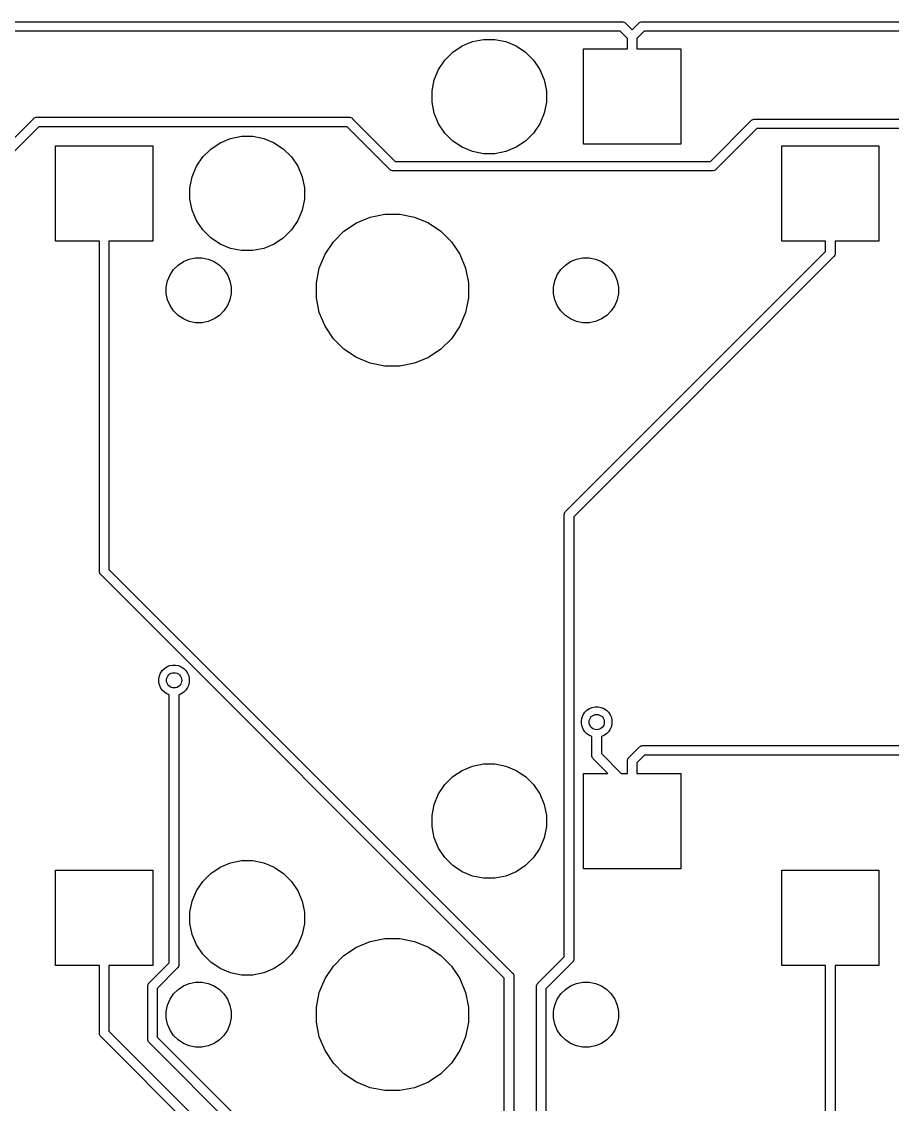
# Model space of a CAD drawing. Extents: x 1.2 to 14.9, y -4.9 to -0.3.
# Drawn here: x 5.707 to 6.606, y -1.576 to -0.458 of the extents above; entities that cross this region are included whole.
import ezdxf

# ---------------------------------------------------------------- set-up
doc = ezdxf.new("R2010")
doc.units = 0
doc.header["$MEASUREMENT"] = 0
doc.layers.add('BLACK', color=7, linetype='CONTINUOUS')

msp = doc.modelspace()

# ---------------------------------------------------------------- linework, layer by layer
at = {"layer": 'BLACK', "linetype": 'CONTINUOUS'}
for p, q in [((5.59832, -0.457622), (6.32696, -0.457622)), ((6.32696, -0.457622), (6.3272, -0.457598)), ((6.3272, -0.457598), (6.32744, -0.457622)), ((6.32744, -0.457622), (6.32744, -0.457622)), ((6.32744, -0.457622), (6.32817, -0.457693)), ((6.32817, -0.457693), (6.32909, -0.457975)), ((6.32909, -0.457975), (6.32995, -0.458432)), ((6.32995, -0.458432), (6.3307, -0.459047)), ((6.34521, -0.45855), (6.34606, -0.458093)), ((6.34606, -0.458093), (6.34699, -0.457811)), ((6.34699, -0.457811), (6.34772, -0.45774)), ((6.34772, -0.45774), (6.34796, -0.457716)), ((6.34772, -0.45774), (6.34772, -0.45774)), ((6.34796, -0.457716), (6.3482, -0.45774)), ((6.3482, -0.45774), (7.07708, -0.45774)), ((6.32516, -0.467465), (5.60011, -0.467465)), ((6.33272, -0.475019), (6.32516, -0.467465)), ((6.3307, -0.459047), (6.33085, -0.459234)), ((6.33085, -0.459234), (6.33764, -0.466021)), ((6.33764, -0.466021), (6.34431, -0.459352)), ((6.35, -0.467583), (6.34256, -0.475019)), ((6.34431, -0.459352), (6.34446, -0.459165)), ((6.34446, -0.459165), (6.34465, -0.459011)), ((6.34465, -0.459011), (6.34521, -0.45855)), ((6.34465, -0.459011), (6.34465, -0.459011)), ((6.34521, -0.45855), (6.34521, -0.45855)), ((6.34521, -0.45855), (6.34521, -0.45855)), ((7.07528, -0.467583), (6.35, -0.467583)), ((6.16203, -0.482666), (6.17277, -0.478214)), ((6.17277, -0.478214), (6.18418, -0.475945)), ((6.18418, -0.475945), (6.19582, -0.475945)), ((6.19582, -0.475945), (6.20723, -0.478214)), ((6.20723, -0.478214), (6.21797, -0.482666)), ((6.33272, -0.485787), (6.33272, -0.475019)), ((6.34256, -0.475019), (6.34256, -0.485787)), ((6.14413, -0.497355), (6.15235, -0.489129)), ((6.15235, -0.489129), (6.16203, -0.482666)), ((6.21797, -0.482666), (6.22765, -0.489129)), ((6.22765, -0.489129), (6.23587, -0.497355)), ((6.28744, -0.584213), (6.28744, -0.485787)), ((6.28744, -0.485787), (6.33272, -0.485787)), ((6.34256, -0.485787), (6.38783, -0.485787)), ((6.38783, -0.485787), (6.38783, -0.584213)), ((6.13767, -0.507027), (6.14413, -0.497355)), ((6.23587, -0.497355), (6.24233, -0.507027)), ((6.13321, -0.517774), (6.13767, -0.507027)), ((6.24233, -0.507027), (6.24679, -0.517774)), ((6.13094, -0.529184), (6.13321, -0.517774)), ((6.24679, -0.517774), (6.24906, -0.529184)), ((6.13094, -0.540816), (6.13094, -0.529184)), ((6.24906, -0.529184), (6.24906, -0.540816)), ((6.13321, -0.552226), (6.13094, -0.540816)), ((6.24906, -0.540816), (6.24679, -0.552226)), ((5.67507, -0.601945), (5.71918, -0.557836)), ((5.71918, -0.557836), (5.71933, -0.557649)), ((5.71933, -0.557649), (5.71952, -0.557495)), ((5.71952, -0.557495), (5.72008, -0.557034)), ((5.71952, -0.557495), (5.71952, -0.557495)), ((5.72008, -0.557034), (5.72094, -0.556577)), ((5.72008, -0.557034), (5.72008, -0.557034)), ((5.72008, -0.557034), (5.72008, -0.557034)), ((5.72094, -0.556577), (5.72187, -0.556296)), ((5.72187, -0.556296), (5.72259, -0.556224)), ((5.72259, -0.556224), (5.72283, -0.556201)), ((5.72259, -0.556224), (5.72259, -0.556224)), ((5.72283, -0.556201), (5.72307, -0.556224)), ((5.72307, -0.556224), (6.04504, -0.556224)), ((6.04504, -0.556224), (6.04528, -0.556201)), ((6.04528, -0.556201), (6.04552, -0.556224)), ((6.04552, -0.556224), (6.04552, -0.556224)), ((6.04552, -0.556224), (6.04625, -0.556296)), ((6.04625, -0.556296), (6.04718, -0.556577)), ((6.04718, -0.556577), (6.04803, -0.557034)), ((6.04803, -0.557034), (6.04878, -0.557649)), ((6.04878, -0.557649), (6.04893, -0.557837)), ((6.04893, -0.557837), (6.09304, -0.601945)), ((6.13767, -0.562973), (6.13321, -0.552226)), ((6.24679, -0.552226), (6.24233, -0.562973)), ((6.46094, -0.559475), (6.4615, -0.559014)), ((6.4615, -0.559014), (6.46236, -0.558557)), ((6.4615, -0.559014), (6.4615, -0.559014)), ((6.4615, -0.559014), (6.4615, -0.559014)), ((6.46236, -0.558557), (6.46329, -0.558276)), ((6.46329, -0.558276), (6.46401, -0.558205)), ((6.46401, -0.558205), (6.46425, -0.558181)), ((6.46401, -0.558205), (6.46401, -0.558205)), ((6.46425, -0.558181), (6.46449, -0.558205)), ((6.46449, -0.558205), (6.79702, -0.558205)), ((5.72487, -0.566067), (5.68076, -0.610175)), ((6.04325, -0.566067), (5.72487, -0.566067)), ((6.08735, -0.610175), (6.04325, -0.566067)), ((6.14413, -0.572645), (6.13767, -0.562973)), ((6.24233, -0.562973), (6.23587, -0.572645)), ((6.41847, -0.601945), (6.4606, -0.559817)), ((6.46629, -0.568047), (6.42416, -0.610175)), ((6.4606, -0.559817), (6.46076, -0.559629)), ((6.46076, -0.559629), (6.46094, -0.559476)), ((6.46094, -0.559476), (6.46094, -0.559475)), ((6.79523, -0.568047), (6.46629, -0.568047)), ((5.91203, -0.582666), (5.92277, -0.578214)), ((5.92277, -0.578214), (5.93418, -0.575945)), ((5.93418, -0.575945), (5.94582, -0.575945)), ((5.94582, -0.575945), (5.95723, -0.578214)), ((5.95723, -0.578214), (5.96797, -0.582666)), ((6.15235, -0.580871), (6.14413, -0.572645)), ((6.16203, -0.587334), (6.15235, -0.580871)), ((6.22765, -0.580871), (6.21797, -0.587334)), ((6.23587, -0.572645), (6.22765, -0.580871)), ((5.74217, -0.684213), (5.74217, -0.585787)), ((5.74217, -0.585787), (5.84256, -0.585787)), ((5.84256, -0.585787), (5.84256, -0.684213)), ((5.89413, -0.597355), (5.90235, -0.589129)), ((5.90235, -0.589129), (5.91203, -0.582666)), ((5.96797, -0.582666), (5.97765, -0.589129)), ((5.97765, -0.589129), (5.98587, -0.597355)), ((6.17277, -0.591786), (6.16203, -0.587334)), ((6.18418, -0.594055), (6.17277, -0.591786)), ((6.20723, -0.591786), (6.19582, -0.594055)), ((6.21797, -0.587334), (6.20723, -0.591786)), ((6.38783, -0.584213), (6.28744, -0.584213)), ((6.49217, -0.684213), (6.49217, -0.585787)), ((6.49217, -0.585787), (6.59256, -0.585787)), ((6.59256, -0.585787), (6.59256, -0.684213)), ((5.88767, -0.607027), (5.89413, -0.597355)), ((5.98587, -0.597355), (5.99233, -0.607027)), ((6.09304, -0.601945), (6.41847, -0.601945)), ((6.19582, -0.594055), (6.18418, -0.594055)), ((5.88321, -0.617774), (5.88767, -0.607027)), ((5.99233, -0.607027), (5.99679, -0.617774)), ((6.08751, -0.610363), (6.08735, -0.610175)), ((6.08769, -0.610517), (6.08751, -0.610363)), ((6.08816, -0.610898), (6.08769, -0.610517)), ((6.08769, -0.610517), (6.08769, -0.610517)), ((6.08826, -0.610978), (6.08816, -0.610898)), ((6.08911, -0.611435), (6.08826, -0.610978)), ((6.09004, -0.611716), (6.08911, -0.611435)), ((6.09076, -0.611787), (6.09004, -0.611716)), ((6.091, -0.611811), (6.09076, -0.611787)), ((6.09076, -0.611787), (6.09076, -0.611787)), ((6.09124, -0.611787), (6.091, -0.611811)), ((6.42027, -0.611787), (6.09124, -0.611787)), ((6.42051, -0.611811), (6.42027, -0.611787)), ((6.42075, -0.611787), (6.42051, -0.611811)), ((6.42148, -0.611716), (6.42075, -0.611787)), ((6.42075, -0.611787), (6.42075, -0.611787)), ((6.4224, -0.611435), (6.42148, -0.611716)), ((6.42326, -0.610978), (6.4224, -0.611435)), ((6.42401, -0.610363), (6.42326, -0.610978)), ((6.42416, -0.610175), (6.42401, -0.610363)), ((5.88094, -0.629184), (5.88321, -0.617774)), ((5.99679, -0.617774), (5.99906, -0.629184)), ((5.88094, -0.640816), (5.88094, -0.629184)), ((5.99906, -0.629184), (5.99906, -0.640816)), ((5.88321, -0.652226), (5.88094, -0.640816)), ((5.99906, -0.640816), (5.99679, -0.652226)), ((5.88767, -0.662973), (5.88321, -0.652226)), ((5.99679, -0.652226), (5.99233, -0.662973)), ((6.05282, -0.665434), (6.0671, -0.659517)), ((6.0671, -0.659517), (6.08227, -0.6565)), ((6.08227, -0.6565), (6.09773, -0.6565)), ((6.09773, -0.6565), (6.1129, -0.659517)), ((6.1129, -0.659517), (6.12718, -0.665434)), ((5.89413, -0.672645), (5.88767, -0.662973)), ((5.99233, -0.662973), (5.98587, -0.672645)), ((6.03996, -0.674025), (6.05282, -0.665434)), ((6.12718, -0.665434), (6.14004, -0.674025)), ((5.90235, -0.680871), (5.89413, -0.672645)), ((5.91203, -0.687334), (5.90235, -0.680871)), ((5.97765, -0.680871), (5.96797, -0.687334)), ((5.98587, -0.672645), (5.97765, -0.680871)), ((6.02903, -0.684959), (6.03996, -0.674025)), ((6.14004, -0.674025), (6.15097, -0.684959)), ((5.78744, -0.684213), (5.74217, -0.684213)), ((5.78744, -1.02512), (5.78744, -0.684213)), ((5.84256, -0.684213), (5.79728, -0.684213)), ((5.79728, -0.684213), (5.79728, -1.02332)), ((5.92277, -0.691786), (5.91203, -0.687334)), ((5.93418, -0.694055), (5.92277, -0.691786)), ((5.95723, -0.691786), (5.94582, -0.694055)), ((5.96797, -0.687334), (5.95723, -0.691786)), ((6.02043, -0.697816), (6.02903, -0.684959)), ((6.15097, -0.684959), (6.15957, -0.697816)), ((6.53744, -0.684213), (6.49217, -0.684213)), ((6.53744, -0.694981), (6.53744, -0.684213)), ((6.59256, -0.684213), (6.54728, -0.684213)), ((6.54728, -0.684213), (6.54728, -0.696779)), ((5.87413, -0.705313), (5.88023, -0.702787)), ((5.88023, -0.702787), (5.8867, -0.7015)), ((5.8867, -0.7015), (5.8933, -0.7015)), ((5.8933, -0.7015), (5.89977, -0.702787)), ((5.89977, -0.702787), (5.90587, -0.705313)), ((5.94582, -0.694055), (5.93418, -0.694055)), ((6.01452, -0.712102), (6.02043, -0.697816)), ((6.15957, -0.697816), (6.16548, -0.712102)), ((6.26918, -0.963247), (6.53744, -0.694981)), ((6.27413, -0.705313), (6.28023, -0.702787)), ((6.54567, -0.70067), (6.27741, -0.968936)), ((6.28023, -0.702787), (6.2867, -0.7015)), ((6.2867, -0.7015), (6.2933, -0.7015)), ((6.2933, -0.7015), (6.29977, -0.702787)), ((6.29977, -0.702787), (6.30587, -0.705313)), ((6.54586, -0.700516), (6.54567, -0.70067)), ((6.54601, -0.700329), (6.54586, -0.700516)), ((6.54647, -0.699767), (6.54601, -0.700329)), ((6.54601, -0.700329), (6.54601, -0.700329)), ((6.54691, -0.698951), (6.54647, -0.699767)), ((6.54693, -0.698912), (6.54691, -0.698951)), ((6.54721, -0.697984), (6.54693, -0.698912)), ((6.54728, -0.697261), (6.54721, -0.697984)), ((6.54728, -0.696779), (6.54731, -0.69702)), ((6.54731, -0.69702), (6.54728, -0.697261)), ((6.54728, -0.697261), (6.54728, -0.697261)), ((5.86031, -0.719132), (5.86398, -0.713645)), ((5.86398, -0.713645), (5.86864, -0.708979)), ((5.86864, -0.708979), (5.87413, -0.705313)), ((5.90587, -0.705313), (5.91135, -0.708979)), ((5.91135, -0.708979), (5.91602, -0.713645)), ((5.91602, -0.713645), (5.91969, -0.719132)), ((6.0115, -0.727268), (6.01452, -0.712102)), ((6.16548, -0.712102), (6.1685, -0.727268)), ((6.26031, -0.719132), (6.26398, -0.713645)), ((6.26398, -0.713645), (6.26865, -0.708979)), ((6.26865, -0.708979), (6.27413, -0.705313)), ((6.30587, -0.705313), (6.31135, -0.708979)), ((6.31135, -0.708979), (6.31602, -0.713645)), ((6.31602, -0.713645), (6.31969, -0.719132)), ((5.8565, -0.731701), (5.85779, -0.725228)), ((5.85779, -0.725228), (5.86031, -0.719132)), ((5.91969, -0.719132), (5.92221, -0.725228)), ((5.92221, -0.725228), (5.9235, -0.731701)), ((6.2565, -0.731701), (6.25779, -0.725228)), ((6.25779, -0.725228), (6.26031, -0.719132)), ((6.31969, -0.719132), (6.32221, -0.725228)), ((6.32221, -0.725228), (6.3235, -0.731701)), ((5.8565, -0.738299), (5.8565, -0.731701)), ((5.9235, -0.731701), (5.9235, -0.738299)), ((6.0115, -0.742732), (6.0115, -0.727268)), ((6.1685, -0.727268), (6.1685, -0.742732)), ((6.2565, -0.738299), (6.2565, -0.731701)), ((6.3235, -0.731701), (6.3235, -0.738299)), ((5.85779, -0.744772), (5.8565, -0.738299)), ((5.86031, -0.750868), (5.85779, -0.744772)), ((5.92221, -0.744772), (5.91969, -0.750868)), ((5.9235, -0.738299), (5.92221, -0.744772)), ((6.01452, -0.757898), (6.0115, -0.742732)), ((6.1685, -0.742732), (6.16548, -0.757898)), ((6.25779, -0.744772), (6.2565, -0.738299)), ((6.26031, -0.750868), (6.25779, -0.744772)), ((6.32221, -0.744772), (6.31969, -0.750868)), ((6.3235, -0.738299), (6.32221, -0.744772)), ((5.86398, -0.756355), (5.86031, -0.750868)), ((5.86864, -0.761021), (5.86398, -0.756355)), ((5.91602, -0.756355), (5.91135, -0.761021)), ((5.91969, -0.750868), (5.91602, -0.756355)), ((6.02043, -0.772184), (6.01452, -0.757898)), ((6.16548, -0.757898), (6.15957, -0.772184)), ((6.26398, -0.756355), (6.26031, -0.750868)), ((6.26865, -0.761021), (6.26398, -0.756355)), ((6.31602, -0.756355), (6.31135, -0.761021)), ((6.31969, -0.750868), (6.31602, -0.756355)), ((5.87413, -0.764687), (5.86864, -0.761021)), ((5.88023, -0.767213), (5.87413, -0.764687)), ((5.8867, -0.7685), (5.88023, -0.767213)), ((5.8933, -0.7685), (5.8867, -0.7685)), ((5.89977, -0.767213), (5.8933, -0.7685)), ((5.90587, -0.764687), (5.89977, -0.767213)), ((5.91135, -0.761021), (5.90587, -0.764687)), ((6.27413, -0.764687), (6.26865, -0.761021)), ((6.28023, -0.767213), (6.27413, -0.764687)), ((6.2867, -0.7685), (6.28023, -0.767213)), ((6.2933, -0.7685), (6.2867, -0.7685)), ((6.29977, -0.767213), (6.2933, -0.7685)), ((6.30587, -0.764687), (6.29977, -0.767213)), ((6.31135, -0.761021), (6.30587, -0.764687)), ((6.02903, -0.785041), (6.02043, -0.772184)), ((6.15957, -0.772184), (6.15097, -0.785041)), ((6.03996, -0.795975), (6.02903, -0.785041)), ((6.15097, -0.785041), (6.14004, -0.795975)), ((6.05282, -0.804566), (6.03996, -0.795975)), ((6.0671, -0.810483), (6.05282, -0.804566)), ((6.12718, -0.804566), (6.1129, -0.810483)), ((6.14004, -0.795975), (6.12718, -0.804566)), ((6.08227, -0.8135), (6.0671, -0.810483)), ((6.09773, -0.8135), (6.08227, -0.8135)), ((6.1129, -0.810483), (6.09773, -0.8135)), ((6.26754, -0.966898), (6.26756, -0.966657)), ((6.26756, -0.967139), (6.26754, -0.966898)), ((6.26756, -0.966656), (6.26763, -0.965933)), ((6.26756, -0.966657), (6.26756, -0.966656)), ((6.26756, -1.42353), (6.26756, -0.967139)), ((6.26763, -0.965933), (6.26792, -0.965005)), ((6.26792, -0.965005), (6.26837, -0.96415)), ((6.26837, -0.96415), (6.26899, -0.963401)), ((6.26899, -0.963401), (6.26918, -0.963247)), ((6.27741, -0.968936), (6.27741, -1.42533)), ((5.78742, -1.02536), (5.78744, -1.02512)), ((5.78744, -1.0256), (5.78742, -1.02536)), ((5.78751, -1.02633), (5.78744, -1.0256)), ((5.78744, -1.0256), (5.78744, -1.0256)), ((5.78779, -1.02725), (5.78751, -1.02633)), ((5.78825, -1.02811), (5.78779, -1.02725)), ((5.78887, -1.02886), (5.78825, -1.02811)), ((5.79728, -1.02332), (6.21387, -1.43991)), ((5.78905, -1.02901), (5.78887, -1.02886)), ((6.20564, -1.4456), (5.78905, -1.02901)), ((5.85056, -1.13044), (5.85228, -1.12786)), ((5.85228, -1.12786), (5.85447, -1.12567)), ((5.85447, -1.12567), (5.85705, -1.12394)), ((5.85705, -1.12394), (5.85992, -1.12275)), ((5.85992, -1.12275), (5.86296, -1.12215)), ((5.86296, -1.12215), (5.86606, -1.12215)), ((5.86606, -1.12215), (5.86911, -1.12275)), ((5.86911, -1.12275), (5.87197, -1.12394)), ((5.87197, -1.12394), (5.87455, -1.12567)), ((5.87455, -1.12567), (5.87674, -1.12786)), ((5.87674, -1.12786), (5.87847, -1.13044)), ((5.84876, -1.13635), (5.84937, -1.1333)), ((5.84876, -1.13945), (5.84876, -1.13635)), ((5.84937, -1.14249), (5.84876, -1.13945)), ((5.84937, -1.1333), (5.85056, -1.13044)), ((5.87847, -1.13044), (5.87965, -1.1333)), ((5.87965, -1.1333), (5.88026, -1.13635)), ((5.88026, -1.13945), (5.87965, -1.14249)), ((5.88026, -1.13635), (5.88026, -1.13945)), ((5.85056, -1.14536), (5.84937, -1.14249)), ((5.85228, -1.14794), (5.85056, -1.14536)), ((5.85447, -1.15013), (5.85228, -1.14794)), ((5.85705, -1.15185), (5.85447, -1.15013)), ((5.87455, -1.15013), (5.87197, -1.15185)), ((5.87674, -1.14794), (5.87455, -1.15013)), ((5.87847, -1.14536), (5.87674, -1.14794)), ((5.87965, -1.14249), (5.87847, -1.14536)), ((5.85959, -1.1529), (5.85705, -1.15185)), ((5.85959, -1.42968), (5.85959, -1.1529)), ((5.87197, -1.15185), (5.86943, -1.1529)), ((5.86943, -1.1529), (5.86943, -1.43148)), ((6.2859, -1.17641), (6.28708, -1.17354)), ((6.28708, -1.17354), (6.28881, -1.17096)), ((6.28881, -1.17096), (6.291, -1.16877)), ((6.291, -1.16877), (6.29358, -1.16704)), ((6.29358, -1.16704), (6.29645, -1.16586)), ((6.29645, -1.16586), (6.29949, -1.16525)), ((6.29949, -1.16525), (6.30259, -1.16525)), ((6.30259, -1.16525), (6.30563, -1.16586)), ((6.30563, -1.16586), (6.3085, -1.16704)), ((6.3085, -1.16704), (6.31108, -1.16877)), ((6.31108, -1.16877), (6.31327, -1.17096)), ((6.31327, -1.17096), (6.315, -1.17354)), ((6.315, -1.17354), (6.31618, -1.17641)), ((6.28529, -1.17945), (6.2859, -1.17641)), ((6.28529, -1.18255), (6.28529, -1.17945)), ((6.2859, -1.18559), (6.28529, -1.18255)), ((6.31618, -1.17641), (6.31679, -1.17945)), ((6.31679, -1.18255), (6.31618, -1.18559)), ((6.31679, -1.17945), (6.31679, -1.18255)), ((6.28708, -1.18846), (6.2859, -1.18559)), ((6.28881, -1.19104), (6.28708, -1.18846)), ((6.291, -1.19323), (6.28881, -1.19104)), ((6.29358, -1.19496), (6.291, -1.19323)), ((6.29612, -1.19601), (6.29358, -1.19496)), ((6.29612, -1.21537), (6.29612, -1.19601)), ((6.3085, -1.19496), (6.30596, -1.19601)), ((6.30596, -1.19601), (6.30596, -1.21358)), ((6.31108, -1.19323), (6.3085, -1.19496)), ((6.31327, -1.19104), (6.31108, -1.19323)), ((6.315, -1.18846), (6.31327, -1.19104)), ((6.31618, -1.18559), (6.315, -1.18846)), ((6.33433, -1.21755), (6.34489, -1.20699)), ((6.34489, -1.20699), (6.34505, -1.2068)), ((6.34505, -1.2068), (6.34523, -1.20665)), ((6.34523, -1.20665), (6.3458, -1.20619)), ((6.34523, -1.20665), (6.34523, -1.20665)), ((6.3458, -1.20619), (6.34665, -1.20573)), ((6.34665, -1.20573), (6.34672, -1.20571)), ((6.34672, -1.20571), (6.34758, -1.20545)), ((6.34758, -1.20545), (6.3483, -1.20538)), ((6.3483, -1.20538), (6.34854, -1.20535)), ((6.3483, -1.20538), (6.3483, -1.20538)), ((6.34854, -1.20535), (6.34878, -1.20538)), ((6.34878, -1.20538), (7.07469, -1.20538)), ((6.29609, -1.21561), (6.29612, -1.21537)), ((6.29612, -1.21586), (6.29609, -1.21561)), ((6.29619, -1.21658), (6.29612, -1.21586)), ((6.29612, -1.21586), (6.29612, -1.21586)), ((6.29647, -1.21751), (6.29619, -1.21658)), ((6.29693, -1.21836), (6.29647, -1.21751)), ((6.29754, -1.21911), (6.29693, -1.21836)), ((6.30596, -1.21358), (6.3264, -1.23401)), ((6.33307, -1.21931), (6.33353, -1.21846)), ((6.33353, -1.21846), (6.33399, -1.2179)), ((6.33399, -1.2179), (6.33414, -1.21771)), ((6.33399, -1.2179), (6.33399, -1.2179)), ((6.33414, -1.21771), (6.33433, -1.21755)), ((6.35058, -1.21522), (6.34256, -1.22324)), ((7.07469, -1.21522), (6.35058, -1.21522)), ((6.16203, -1.23089), (6.17277, -1.22644)), ((6.17277, -1.22644), (6.18418, -1.22417)), ((6.18418, -1.22417), (6.19582, -1.22417)), ((6.19582, -1.22417), (6.20723, -1.22644)), ((6.20723, -1.22644), (6.21797, -1.23089)), ((6.29773, -1.21926), (6.29754, -1.21911)), ((6.31248, -1.23401), (6.29773, -1.21926)), ((6.33269, -1.2212), (6.33272, -1.2209)), ((6.33272, -1.22145), (6.33269, -1.2212)), ((6.33272, -1.2209), (6.33279, -1.22024)), ((6.33272, -1.23401), (6.33272, -1.22145)), ((6.33279, -1.22024), (6.33289, -1.21991)), ((6.33289, -1.21991), (6.33307, -1.21931)), ((6.34256, -1.22324), (6.34256, -1.23401)), ((6.14413, -1.24558), (6.15235, -1.23735)), ((6.15235, -1.23735), (6.16203, -1.23089)), ((6.21797, -1.23089), (6.22765, -1.23735)), ((6.22765, -1.23735), (6.23587, -1.24558)), ((6.28744, -1.33244), (6.28744, -1.23401)), ((6.28744, -1.23401), (6.31248, -1.23401)), ((6.3264, -1.23401), (6.33272, -1.23401)), ((6.34256, -1.23401), (6.38783, -1.23401)), ((6.38783, -1.23401), (6.38783, -1.33244)), ((6.13767, -1.25525), (6.14413, -1.24558)), ((6.23587, -1.24558), (6.24233, -1.25525)), ((6.13321, -1.266), (6.13767, -1.25525)), ((6.24233, -1.25525), (6.24679, -1.266)), ((6.13094, -1.27741), (6.13321, -1.266)), ((6.24679, -1.266), (6.24906, -1.27741)), ((6.13094, -1.28904), (6.13094, -1.27741)), ((6.24906, -1.27741), (6.24906, -1.28904)), ((6.13321, -1.30045), (6.13094, -1.28904)), ((6.24906, -1.28904), (6.24679, -1.30045)), ((6.13767, -1.3112), (6.13321, -1.30045)), ((6.24679, -1.30045), (6.24233, -1.3112)), ((6.14413, -1.32087), (6.13767, -1.3112)), ((6.24233, -1.3112), (6.23587, -1.32087)), ((5.91203, -1.33089), (5.92277, -1.32644)), ((5.92277, -1.32644), (5.93418, -1.32417)), ((5.93418, -1.32417), (5.94582, -1.32417)), ((5.94582, -1.32417), (5.95723, -1.32644)), ((5.95723, -1.32644), (5.96797, -1.33089)), ((6.15235, -1.3291), (6.14413, -1.32087)), ((6.16203, -1.33556), (6.15235, -1.3291)), ((6.22765, -1.3291), (6.21797, -1.33556)), ((6.23587, -1.32087), (6.22765, -1.3291)), ((5.74217, -1.43244), (5.74217, -1.33401)), ((5.74217, -1.33401), (5.84256, -1.33401)), ((5.84256, -1.33401), (5.84256, -1.43244)), ((5.89413, -1.34558), (5.90235, -1.33735)), ((5.90235, -1.33735), (5.91203, -1.33089)), ((5.96797, -1.33089), (5.97765, -1.33735)), ((5.97765, -1.33735), (5.98587, -1.34558)), ((6.17277, -1.34001), (6.16203, -1.33556)), ((6.18418, -1.34228), (6.17277, -1.34001)), ((6.20723, -1.34001), (6.19582, -1.34228)), ((6.21797, -1.33556), (6.20723, -1.34001)), ((6.38783, -1.33244), (6.28744, -1.33244)), ((6.49217, -1.43244), (6.49217, -1.33401)), ((6.49217, -1.33401), (6.59256, -1.33401)), ((6.59256, -1.33401), (6.59256, -1.43244)), ((5.88767, -1.35525), (5.89413, -1.34558)), ((5.98587, -1.34558), (5.99233, -1.35525)), ((6.19582, -1.34228), (6.18418, -1.34228)), ((5.88321, -1.366), (5.88767, -1.35525)), ((5.99233, -1.35525), (5.99679, -1.366)), ((5.88094, -1.37741), (5.88321, -1.366)), ((5.99679, -1.366), (5.99906, -1.37741)), ((5.88094, -1.38904), (5.88094, -1.37741)), ((5.99906, -1.37741), (5.99906, -1.38904)), ((5.88321, -1.40045), (5.88094, -1.38904)), ((5.99906, -1.38904), (5.99679, -1.40045)), ((5.88767, -1.4112), (5.88321, -1.40045)), ((5.99679, -1.40045), (5.99233, -1.4112)), ((6.05282, -1.41366), (6.0671, -1.40774)), ((6.0671, -1.40774), (6.08227, -1.40472)), ((6.08227, -1.40472), (6.09773, -1.40472)), ((6.09773, -1.40472), (6.1129, -1.40774)), ((6.1129, -1.40774), (6.12718, -1.41366)), ((5.89413, -1.42087), (5.88767, -1.4112)), ((5.99233, -1.4112), (5.98587, -1.42087)), ((6.03996, -1.42225), (6.05282, -1.41366)), ((6.12718, -1.41366), (6.14004, -1.42225)), ((5.83886, -1.45042), (5.85959, -1.42968)), ((5.90235, -1.4291), (5.89413, -1.42087)), ((5.91203, -1.43556), (5.90235, -1.4291)), ((5.97765, -1.4291), (5.96797, -1.43556)), ((5.98587, -1.42087), (5.97765, -1.4291)), ((6.02903, -1.43318), (6.03996, -1.42225)), ((6.14004, -1.42225), (6.15097, -1.43318)), ((6.24038, -1.45071), (6.26756, -1.42353)), ((6.27579, -1.42922), (6.24861, -1.4564)), ((6.27598, -1.42907), (6.27579, -1.42922)), ((6.27613, -1.42888), (6.27598, -1.42907)), ((6.2766, -1.42832), (6.27613, -1.42888)), ((6.27613, -1.42888), (6.27613, -1.42888)), ((6.27673, -1.42807), (6.2766, -1.42832)), ((6.27705, -1.42746), (6.27673, -1.42807)), ((6.27733, -1.42654), (6.27705, -1.42746)), ((6.27741, -1.42581), (6.27733, -1.42654)), ((6.27741, -1.42533), (6.27743, -1.42557)), ((6.27743, -1.42557), (6.27741, -1.42581)), ((6.27741, -1.42581), (6.27741, -1.42581)), ((5.78744, -1.43244), (5.74217, -1.43244)), ((5.78744, -1.50213), (5.78744, -1.43244)), ((5.84256, -1.43244), (5.79728, -1.43244)), ((5.79728, -1.43244), (5.79728, -1.50033)), ((5.86782, -1.43537), (5.84709, -1.45611)), ((5.86801, -1.43522), (5.86782, -1.43537)), ((5.86816, -1.43503), (5.86801, -1.43522)), ((5.86862, -1.43447), (5.86816, -1.43503)), ((5.86816, -1.43503), (5.86816, -1.43503)), ((5.86908, -1.43361), (5.86862, -1.43447)), ((5.86919, -1.43325), (5.86908, -1.43361)), ((5.86936, -1.43269), (5.86919, -1.43325)), ((5.86943, -1.43196), (5.86936, -1.43269)), ((5.86943, -1.43148), (5.86946, -1.43172)), ((5.86946, -1.43172), (5.86943, -1.43196)), ((5.86943, -1.43196), (5.86943, -1.43196)), ((5.92277, -1.44001), (5.91203, -1.43556)), ((5.93418, -1.44228), (5.92277, -1.44001)), ((5.94582, -1.44228), (5.93418, -1.44228)), ((5.95723, -1.44001), (5.94582, -1.44228)), ((5.96797, -1.43556), (5.95723, -1.44001)), ((6.02043, -1.44604), (6.02903, -1.43318)), ((6.15097, -1.43318), (6.15957, -1.44604)), ((6.21387, -1.43991), (6.21406, -1.44007)), ((6.21406, -1.44007), (6.21421, -1.44025)), ((6.21421, -1.44025), (6.21467, -1.44082)), ((6.21467, -1.44082), (6.21497, -1.44136)), ((6.21497, -1.44136), (6.21513, -1.44167)), ((6.21513, -1.44167), (6.21541, -1.4426)), ((6.53744, -1.43244), (6.49217, -1.43244)), ((6.53744, -1.83832), (6.53744, -1.43244)), ((6.59256, -1.43244), (6.54728, -1.43244)), ((6.54728, -1.43244), (6.54728, -1.84012)), ((5.83722, -1.45407), (5.83726, -1.45366)), ((5.83726, -1.45366), (5.83732, -1.4531)), ((5.83732, -1.4531), (5.83733, -1.45305)), ((5.83733, -1.45305), (5.8376, -1.45217)), ((5.8376, -1.45217), (5.83805, -1.45132)), ((5.83805, -1.45132), (5.83851, -1.45076)), ((5.83851, -1.45076), (5.83867, -1.45057)), ((5.83851, -1.45076), (5.83851, -1.45076)), ((5.83867, -1.45057), (5.83886, -1.45042)), ((5.86864, -1.4572), (5.87413, -1.45354)), ((5.87413, -1.45354), (5.88023, -1.45101)), ((5.88023, -1.45101), (5.8867, -1.44972)), ((5.8867, -1.44972), (5.8933, -1.44972)), ((5.8933, -1.44972), (5.89977, -1.45101)), ((5.89977, -1.45101), (5.90587, -1.45354)), ((5.90587, -1.45354), (5.91135, -1.4572)), ((6.01452, -1.46033), (6.02043, -1.44604)), ((6.15957, -1.44604), (6.16548, -1.46033)), ((6.20564, -2.18541), (6.20564, -1.4456)), ((6.21541, -1.4426), (6.21548, -1.44332)), ((6.21548, -1.44332), (6.21548, -1.44332)), ((6.21548, -1.44332), (6.21551, -1.44356)), ((6.21551, -1.44356), (6.21548, -1.4438)), ((6.21548, -1.4438), (6.21548, -2.1872)), ((6.23877, -1.45412), (6.23884, -1.4534)), ((6.23884, -1.4534), (6.23912, -1.45247)), ((6.23912, -1.45247), (6.23958, -1.45161)), ((6.23958, -1.45161), (6.2402, -1.45087)), ((6.2402, -1.45087), (6.24038, -1.45071)), ((6.26865, -1.4572), (6.27413, -1.45354)), ((6.27413, -1.45354), (6.28023, -1.45101)), ((6.28023, -1.45101), (6.2867, -1.44972)), ((6.2867, -1.44972), (6.2933, -1.44972)), ((6.2933, -1.44972), (6.29977, -1.45101)), ((6.29977, -1.45101), (6.30587, -1.45354)), ((6.30587, -1.45354), (6.31135, -1.4572)), ((5.83724, -1.45431), (5.83722, -1.45407)), ((5.83724, -1.5082), (5.83724, -1.45431)), ((5.84709, -1.45611), (5.84709, -1.50641)), ((5.86031, -1.46736), (5.86398, -1.46187)), ((5.86398, -1.46187), (5.86864, -1.4572)), ((5.91135, -1.4572), (5.91602, -1.46187)), ((5.91602, -1.46187), (5.91969, -1.46736)), ((6.0115, -1.47549), (6.01452, -1.46033)), ((6.16548, -1.46033), (6.1685, -1.47549)), ((6.23875, -1.45436), (6.23877, -1.45412)), ((6.23877, -1.4546), (6.23875, -1.45436)), ((6.23877, -1.45412), (6.23877, -1.45412)), ((6.23877, -1.68285), (6.23877, -1.4546)), ((6.24861, -1.4564), (6.24861, -1.68106)), ((6.26031, -1.46736), (6.26398, -1.46187)), ((6.26398, -1.46187), (6.26865, -1.4572)), ((6.31135, -1.4572), (6.31602, -1.46187)), ((6.31602, -1.46187), (6.31969, -1.46736)), ((5.8565, -1.47992), (5.85779, -1.47345)), ((5.85779, -1.47345), (5.86031, -1.46736)), ((5.91969, -1.46736), (5.92221, -1.47345)), ((5.92221, -1.47345), (5.9235, -1.47992)), ((6.0115, -1.49096), (6.0115, -1.47549)), ((6.1685, -1.47549), (6.1685, -1.49096)), ((6.2565, -1.47992), (6.25779, -1.47345)), ((6.25779, -1.47345), (6.26031, -1.46736)), ((6.31969, -1.46736), (6.32221, -1.47345)), ((6.32221, -1.47345), (6.3235, -1.47992)), ((5.8565, -1.48652), (5.8565, -1.47992)), ((5.85779, -1.493), (5.8565, -1.48652)), ((5.9235, -1.48652), (5.92221, -1.493)), ((5.9235, -1.47992), (5.9235, -1.48652)), ((6.2565, -1.48652), (6.2565, -1.47992)), ((6.25779, -1.493), (6.2565, -1.48652)), ((6.3235, -1.48652), (6.32221, -1.493)), ((6.3235, -1.47992), (6.3235, -1.48652)), ((5.86031, -1.49909), (5.85779, -1.493)), ((5.92221, -1.493), (5.91969, -1.49909)), ((6.01452, -1.50612), (6.0115, -1.49096)), ((6.1685, -1.49096), (6.16548, -1.50612)), ((6.26031, -1.49909), (6.25779, -1.493)), ((6.32221, -1.493), (6.31969, -1.49909)), ((5.78742, -1.50237), (5.78744, -1.50213)), ((5.78744, -1.50261), (5.78742, -1.50237)), ((5.78751, -1.50333), (5.78744, -1.50261)), ((5.78744, -1.50261), (5.78744, -1.50261)), ((5.78779, -1.50426), (5.78751, -1.50333)), ((5.78825, -1.50511), (5.78779, -1.50426)), ((5.78887, -1.50586), (5.78825, -1.50511)), ((5.78905, -1.50602), (5.78887, -1.50586)), ((5.9504, -1.66736), (5.78905, -1.50602)), ((5.79728, -1.50033), (5.95609, -1.65913)), ((5.83722, -1.50844), (5.83724, -1.5082)), ((5.83724, -1.50869), (5.83722, -1.50844)), ((5.83732, -1.50941), (5.83724, -1.50869)), ((5.83724, -1.50869), (5.83724, -1.50869)), ((5.8376, -1.51034), (5.83732, -1.50941)), ((5.84709, -1.50641), (5.96208, -1.6214)), ((5.86398, -1.50458), (5.86031, -1.49909)), ((5.86864, -1.50925), (5.86398, -1.50458)), ((5.87413, -1.51291), (5.86864, -1.50925)), ((5.91135, -1.50925), (5.90587, -1.51291)), ((5.91602, -1.50458), (5.91135, -1.50925)), ((5.91969, -1.49909), (5.91602, -1.50458)), ((6.02043, -1.52041), (6.01452, -1.50612)), ((6.16548, -1.50612), (6.15957, -1.52041)), ((6.26398, -1.50458), (6.26031, -1.49909)), ((6.26865, -1.50925), (6.26398, -1.50458)), ((6.27413, -1.51291), (6.26865, -1.50925)), ((6.31135, -1.50925), (6.30587, -1.51291)), ((6.31602, -1.50458), (6.31135, -1.50925)), ((6.31969, -1.49909), (6.31602, -1.50458)), ((5.83805, -1.51119), (5.8376, -1.51034)), ((5.83867, -1.51194), (5.83805, -1.51119)), ((5.83886, -1.5121), (5.83867, -1.51194)), ((5.95513, -1.62836), (5.83886, -1.5121)), ((5.88023, -1.51544), (5.87413, -1.51291)), ((5.8867, -1.51672), (5.88023, -1.51544)), ((5.8933, -1.51672), (5.8867, -1.51672)), ((5.89977, -1.51544), (5.8933, -1.51672)), ((5.90587, -1.51291), (5.89977, -1.51544)), ((6.02903, -1.53327), (6.02043, -1.52041)), ((6.15957, -1.52041), (6.15097, -1.53327)), ((6.28023, -1.51544), (6.27413, -1.51291)), ((6.2867, -1.51672), (6.28023, -1.51544)), ((6.2933, -1.51672), (6.2867, -1.51672)), ((6.29977, -1.51544), (6.2933, -1.51672)), ((6.30587, -1.51291), (6.29977, -1.51544)), ((6.03996, -1.5442), (6.02903, -1.53327)), ((6.15097, -1.53327), (6.14004, -1.5442)), ((6.05282, -1.55279), (6.03996, -1.5442)), ((6.0671, -1.55871), (6.05282, -1.55279)), ((6.12718, -1.55279), (6.1129, -1.55871)), ((6.14004, -1.5442), (6.12718, -1.55279)), ((6.08227, -1.56172), (6.0671, -1.55871)), ((6.09773, -1.56172), (6.08227, -1.56172)), ((6.1129, -1.55871), (6.09773, -1.56172))]:
    msp.add_line(p, q, dxfattribs=at)
at = {"layer": 'BLACK'}
for centre in [(5.86451, -1.1379), (6.30104, -1.181)]:
    msp.add_circle(centre, 0.007874, dxfattribs=at)

doc.saveas('drawing.dxf')
